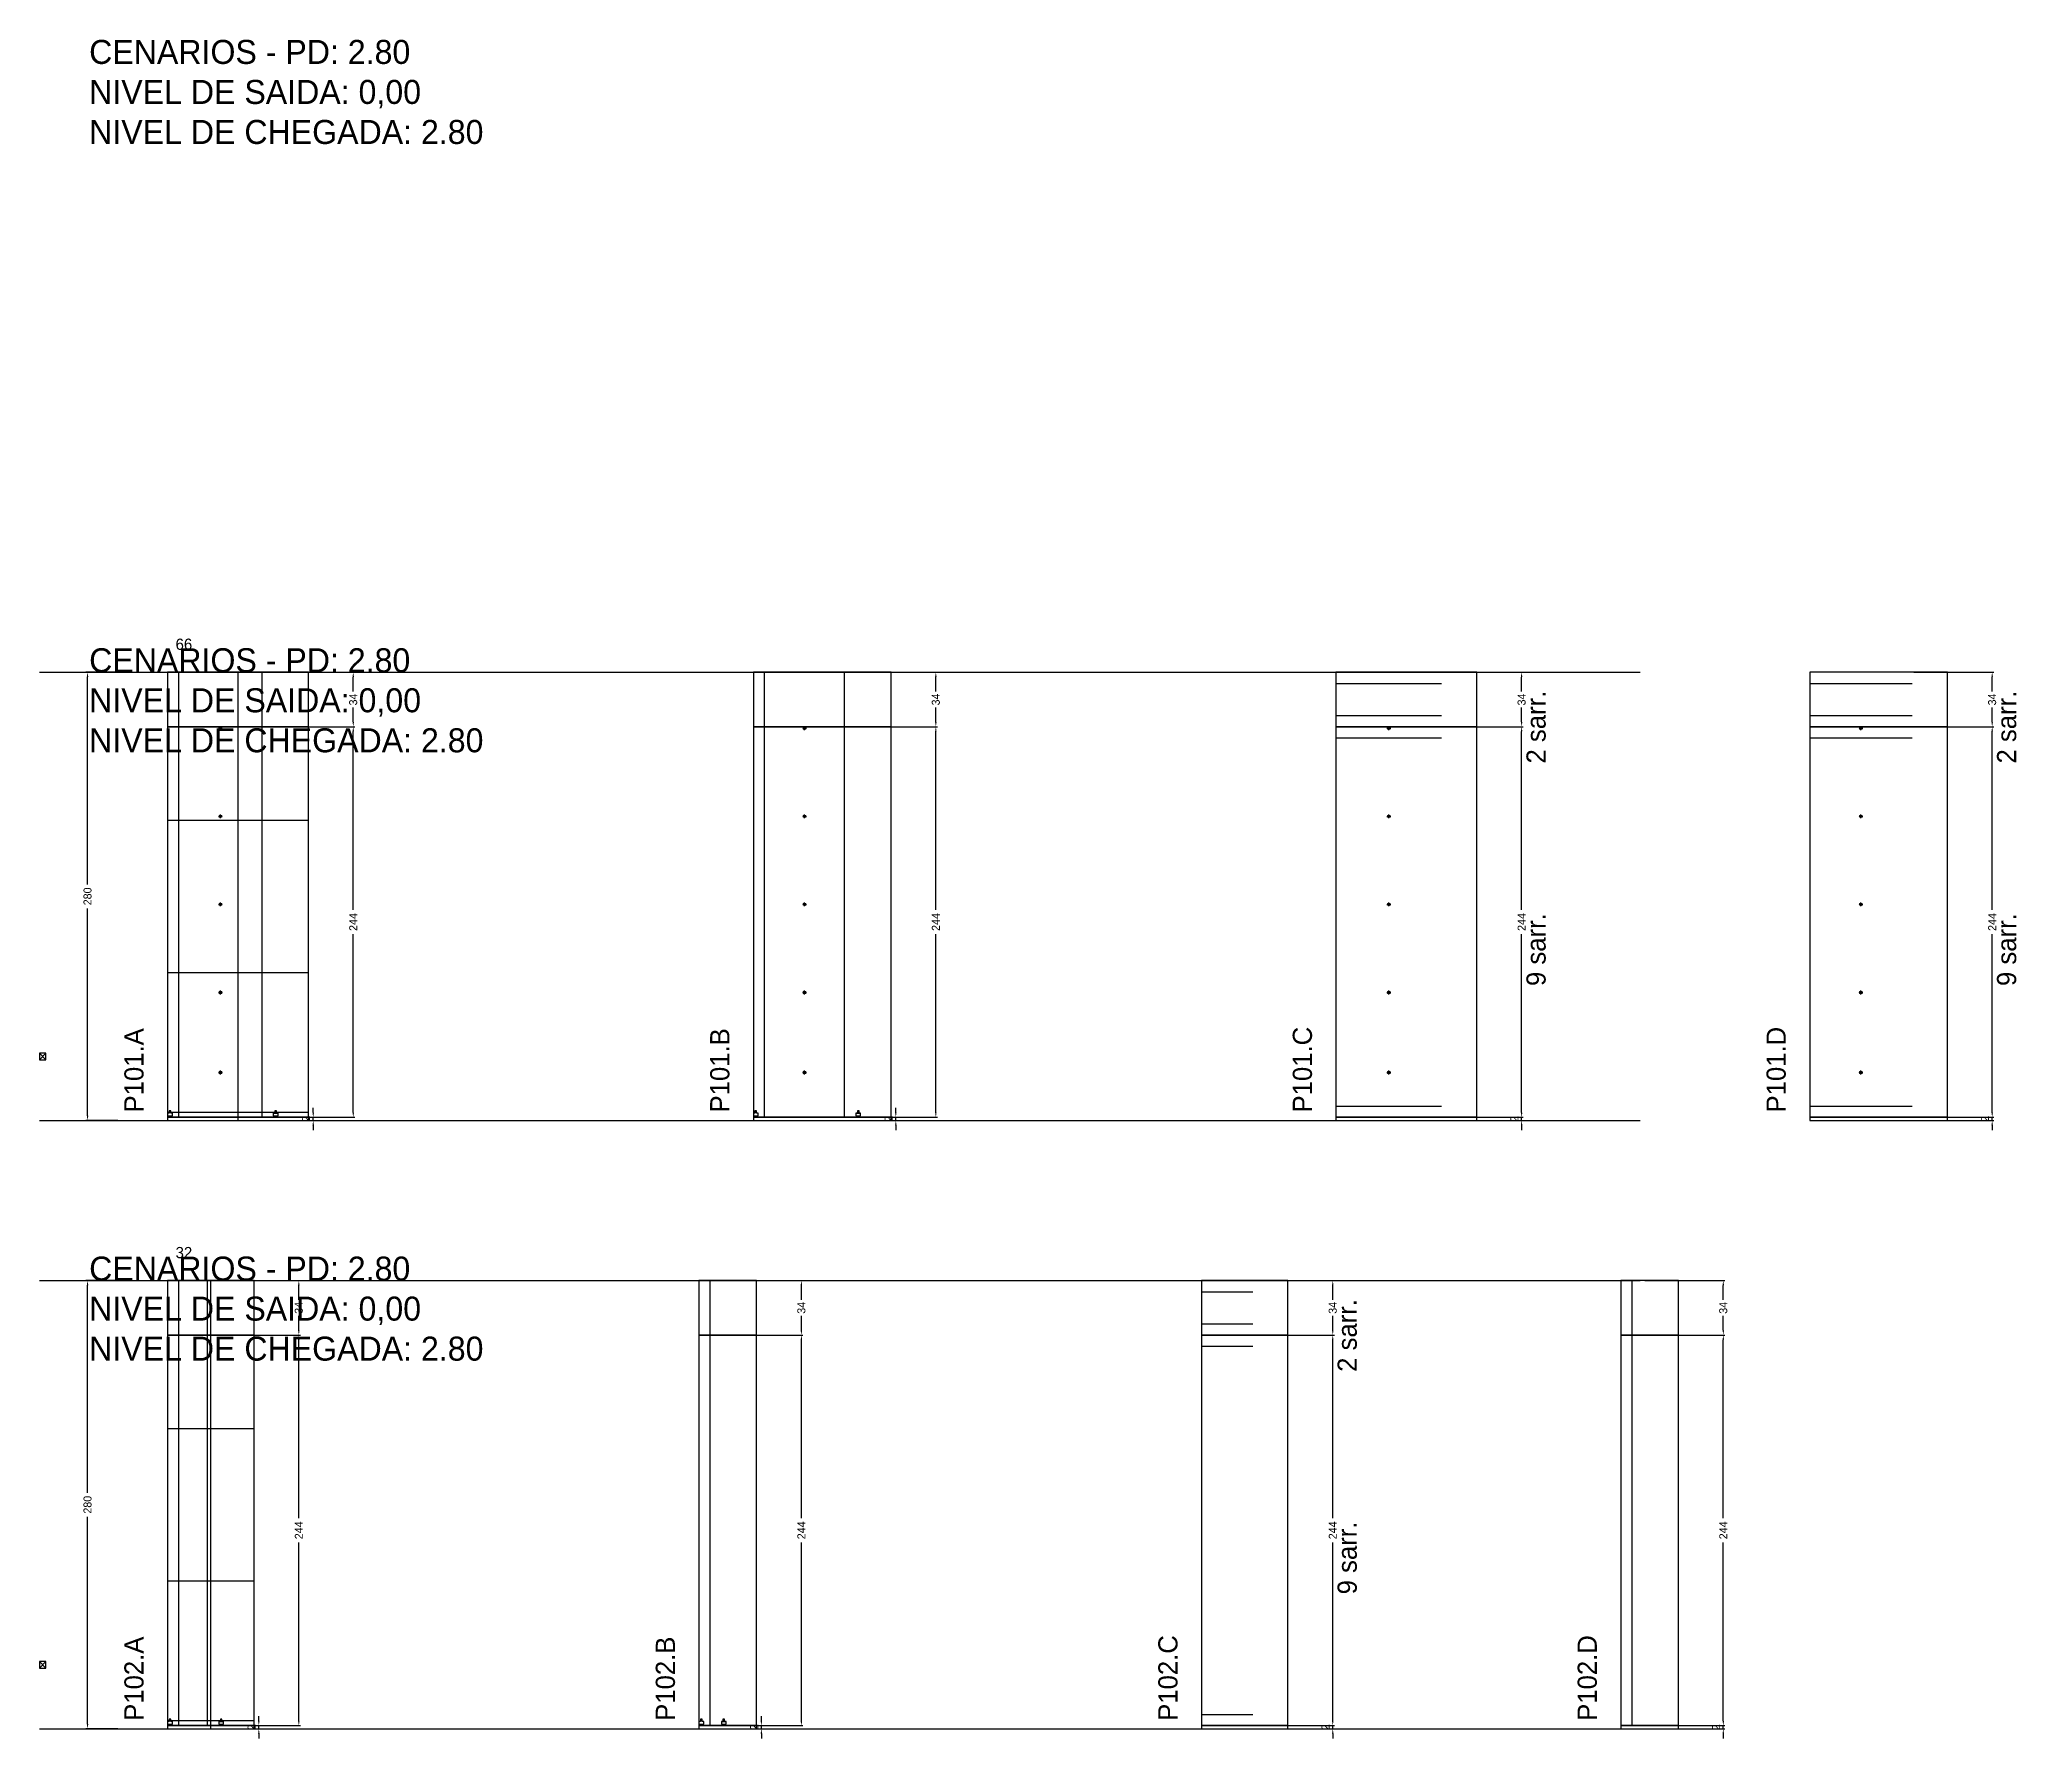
# Model space of a CAD drawing. Header units: centimetres. Extents: x -10500 to 4147, y -7606 to 295.
# Drawn here: x -7000 to -5765, y -766 to 295 of the extents above; entities that cross this region are included whole.
import ezdxf

# ---------------------------------------------------------------- set-up
doc = ezdxf.new("R2010")
doc.units = ezdxf.units.CM
doc.linetypes.add('DASHED', pattern=[2, -2])
for name, color, linetype in [('COTA', 241, 'Continuous'), ('COTAS FURACAO', 16, 'Continuous'), ('Madeira', 30, 'Continuous'), ('NOMENCLATURA', 7, 'Continuous'), ('Nível', 160, 'Continuous'), ('Painéis', 200, 'Continuous'), ('Perfil Metálico', 150, 'Continuous'), ('SARR_2.2x7', 40, 'Continuous'), ('SARRAFO DE PRESSAO', 200, 'Continuous'), ('texto', 7, 'Continuous')]:
    doc.layers.add(name, color=color, linetype=linetype)
doc.dimstyles.new('PAINEL-NOVA', dxfattribs={"dimtxt": 5, "dimasz": 3, "dimexe": 1, "dimexo": 1, "dimgap": 1, "dimtad": 1, "dimcen": 2.5, "dimazin": 3, "dimtfac": 1, "dimtmove": 0, "dimatfit": 3})

# ---------------------------------------------------------------- blocks, each defined once
blk = doc.blocks.new('_CLOSEDFILLED')
at = {"color": 0, "linetype": 'BYBLOCK'}
blk.add_solid([(-1, 0.16), (0, 0), (-1, -0.16)], dxfattribs=at)
blk = doc.blocks.new('*D1')
for p, q in [((-6951, -100), (-6971, -100)), ((-6970, -232.5), (-6970, -103)), ((-6970, -377), (-6970, -247.5)), ((-6951, -380), (-6971, -380))]:
    blk.add_line(p, q)
at = {"layer": 'Defpoints'}
for p in [(-6950, -100), (-6970, -380), (-6950, -380)]:
    blk.add_point(p, dxfattribs=at)
at = {"layer": 'COTA', "xscale": 3, "yscale": 3}
for p, rotation in [((-6970, -100), 90), ((-6970, -380), 270)]:
    blk.add_blockref('_CLOSEDFILLED', p, dxfattribs=dict(at, rotation=rotation))
at = {"layer": 'COTA', "insert": (-6970, -240), "char_height": 5, "attachment_point": 5, "rotation": 90}
blk.add_mtext('280', dxfattribs=at)
blk = doc.blocks.new('MULDURA')
at = {"layer": 'Paineis'}
for p, q in [((0, 0), (4, 4)), ((4, 0), (0, 4))]:
    blk.add_line(p, q, dxfattribs=at)
blk.add_lwpolyline([(0, 0), (4, 0), (4, 4), (0, 4)], close=True, dxfattribs=at)
blk = doc.blocks.new('*D3')
for p, q in [((-6853, -134), (-6803, -134)), ((-6804, -248.5), (-6804, -137)), ((-6804, -375), (-6804, -263.5)), ((-6853, -378), (-6803, -378))]:
    blk.add_line(p, q)
at = {"layer": 'Defpoints'}
for p in [(-6854, -134), (-6854, -378), (-6804, -378)]:
    blk.add_point(p, dxfattribs=at)
at = {"layer": 'COTA', "xscale": 3, "yscale": 3}
for p, rotation in [((-6804, -134), 90), ((-6804, -378), 270)]:
    blk.add_blockref('_CLOSEDFILLED', p, dxfattribs=dict(at, rotation=rotation))
at = {"layer": 'COTA', "insert": (-6804, -256), "char_height": 5, "attachment_point": 5, "rotation": 90}
blk.add_mtext('244', dxfattribs=at)
blk = doc.blocks.new('*D4')
for p, q in [((-6853, -100), (-6803, -100)), ((-6804, -112), (-6804, -103)), ((-6804, -131), (-6804, -122)), ((-6853, -134), (-6803, -134))]:
    blk.add_line(p, q)
at = {"layer": 'Defpoints'}
for p in [(-6854, -100), (-6854, -134), (-6804, -134)]:
    blk.add_point(p, dxfattribs=at)
at = {"layer": 'COTA', "xscale": 3, "yscale": 3}
for p, rotation in [((-6804, -100), 90), ((-6804, -134), 270)]:
    blk.add_blockref('_CLOSEDFILLED', p, dxfattribs=dict(at, rotation=rotation))
at = {"layer": 'COTA', "insert": (-6804, -117), "char_height": 5, "attachment_point": 5, "rotation": 90}
blk.add_mtext('34', dxfattribs=at)
blk = doc.blocks.new('SLIPTEE')
at = {"layer": 'Paineis'}
blk.add_lwpolyline([(0, 0), (3, 0), (3, 1.5), (2, 1.5), (2, 3), (1, 3), (1, 1.5), (0, 1.5)], close=True, dxfattribs=at)
blk = doc.blocks.new('SLIPTDD')
at = {"layer": 'Paineis'}
blk.add_line((0, 1.5), (3, 1.5), dxfattribs=at)
blk.add_lwpolyline([(0, 0), (3, 0), (3, 1.5), (2, 1.5), (2, 3), (1, 3), (1, 1.5), (0, 1.5)], close=True, dxfattribs=at)
blk = doc.blocks.new('furacao')
at = {"layer": 'COTAS FURACAO'}
for p, q in [((-1.2, 0), (1.2, 0)), ((0, -1.2), (0, 1.2))]:
    blk.add_line(p, q, dxfattribs=at)
blk.add_circle((0, 0), 0.8, dxfattribs=at)
blk = doc.blocks.new('*D6')
for p, q in [((-6489, -134), (-6439, -134)), ((-6440, -248.5), (-6440, -137)), ((-6440, -375), (-6440, -263.5)), ((-6489, -378), (-6439, -378))]:
    blk.add_line(p, q)
at = {"layer": 'Defpoints'}
for p in [(-6490, -134), (-6490, -378), (-6440, -378)]:
    blk.add_point(p, dxfattribs=at)
at = {"layer": 'COTA', "xscale": 3, "yscale": 3}
for p, rotation in [((-6440, -134), 90), ((-6440, -378), 270)]:
    blk.add_blockref('_CLOSEDFILLED', p, dxfattribs=dict(at, rotation=rotation))
at = {"layer": 'COTA', "insert": (-6440, -256), "char_height": 5, "attachment_point": 5, "rotation": 90}
blk.add_mtext('244', dxfattribs=at)
blk = doc.blocks.new('*D7')
for p, q in [((-6489, -100), (-6439, -100)), ((-6440, -112), (-6440, -103)), ((-6440, -131), (-6440, -122)), ((-6489, -134), (-6439, -134))]:
    blk.add_line(p, q)
at = {"layer": 'Defpoints'}
for p in [(-6490, -100), (-6490, -134), (-6440, -134)]:
    blk.add_point(p, dxfattribs=at)
at = {"layer": 'COTA', "xscale": 3, "yscale": 3}
for p, rotation in [((-6440, -100), 90), ((-6440, -134), 270)]:
    blk.add_blockref('_CLOSEDFILLED', p, dxfattribs=dict(at, rotation=rotation))
at = {"layer": 'COTA', "insert": (-6440, -117), "char_height": 5, "attachment_point": 5, "rotation": 90}
blk.add_mtext('34', dxfattribs=at)
blk = doc.blocks.new('*D9')
for p, q in [((-6123, -134), (-6073, -134)), ((-6074, -248.5), (-6074, -137)), ((-6074, -375), (-6074, -263.5)), ((-6123, -378), (-6073, -378))]:
    blk.add_line(p, q)
at = {"layer": 'Defpoints'}
for p in [(-6124, -134), (-6124, -378), (-6074, -378)]:
    blk.add_point(p, dxfattribs=at)
at = {"layer": 'COTA', "xscale": 3, "yscale": 3}
for p, rotation in [((-6074, -134), 90), ((-6074, -378), 270)]:
    blk.add_blockref('_CLOSEDFILLED', p, dxfattribs=dict(at, rotation=rotation))
at = {"layer": 'COTA', "insert": (-6074, -256), "char_height": 5, "attachment_point": 5, "rotation": 90}
blk.add_mtext('244', dxfattribs=at)
blk = doc.blocks.new('*D10')
for p, q in [((-6123, -100), (-6073, -100)), ((-6074, -112), (-6074, -103)), ((-6074, -131), (-6074, -122)), ((-6123, -134), (-6073, -134))]:
    blk.add_line(p, q)
at = {"layer": 'Defpoints'}
for p in [(-6124, -100), (-6124, -134), (-6074, -134)]:
    blk.add_point(p, dxfattribs=at)
at = {"layer": 'COTA', "xscale": 3, "yscale": 3}
for p, rotation in [((-6074, -100), 90), ((-6074, -134), 270)]:
    blk.add_blockref('_CLOSEDFILLED', p, dxfattribs=dict(at, rotation=rotation))
at = {"layer": 'COTA', "insert": (-6074, -117), "char_height": 5, "attachment_point": 5, "rotation": 90}
blk.add_mtext('34', dxfattribs=at)
blk = doc.blocks.new('*D12')
for p, q in [((-5829, -134), (-5779, -134)), ((-5780, -248.5), (-5780, -137)), ((-5780, -375), (-5780, -263.5)), ((-5829, -378), (-5779, -378))]:
    blk.add_line(p, q)
at = {"layer": 'Defpoints'}
for p in [(-5830, -134), (-5830, -378), (-5780, -378)]:
    blk.add_point(p, dxfattribs=at)
at = {"layer": 'COTA', "xscale": 3, "yscale": 3}
for p, rotation in [((-5780, -134), 90), ((-5780, -378), 270)]:
    blk.add_blockref('_CLOSEDFILLED', p, dxfattribs=dict(at, rotation=rotation))
at = {"layer": 'COTA', "insert": (-5780, -256), "char_height": 5, "attachment_point": 5, "rotation": 90}
blk.add_mtext('244', dxfattribs=at)
blk = doc.blocks.new('*D13')
for p, q in [((-5829, -100), (-5779, -100)), ((-5780, -112), (-5780, -103)), ((-5780, -131), (-5780, -122)), ((-5829, -134), (-5779, -134))]:
    blk.add_line(p, q)
at = {"layer": 'Defpoints'}
for p in [(-5830, -100), (-5830, -134), (-5780, -134)]:
    blk.add_point(p, dxfattribs=at)
at = {"layer": 'COTA', "xscale": 3, "yscale": 3}
for p, rotation in [((-5780, -100), 90), ((-5780, -134), 270)]:
    blk.add_blockref('_CLOSEDFILLED', p, dxfattribs=dict(at, rotation=rotation))
at = {"layer": 'COTA', "insert": (-5780, -117), "char_height": 5, "attachment_point": 5, "rotation": 90}
blk.add_mtext('34', dxfattribs=at)
blk = doc.blocks.new('*D27')
for p, q in [((-6951, -480), (-6971, -480)), ((-6970, -612.5), (-6970, -483)), ((-6970, -757), (-6970, -627.5)), ((-6951, -760), (-6971, -760))]:
    blk.add_line(p, q)
at = {"layer": 'Defpoints'}
for p in [(-6950, -480), (-6970, -760), (-6950, -760)]:
    blk.add_point(p, dxfattribs=at)
at = {"layer": 'COTA', "xscale": 3, "yscale": 3}
for p, rotation in [((-6970, -480), 90), ((-6970, -760), 270)]:
    blk.add_blockref('_CLOSEDFILLED', p, dxfattribs=dict(at, rotation=rotation))
at = {"layer": 'COTA', "insert": (-6970, -620), "char_height": 5, "attachment_point": 5, "rotation": 90}
blk.add_mtext('280', dxfattribs=at)
blk = doc.blocks.new('*D29')
for p, q in [((-6887, -514), (-6837, -514)), ((-6838, -628.5), (-6838, -517)), ((-6838, -755), (-6838, -643.5)), ((-6887, -758), (-6837, -758))]:
    blk.add_line(p, q)
at = {"layer": 'Defpoints'}
for p in [(-6888, -514), (-6888, -758), (-6838, -758)]:
    blk.add_point(p, dxfattribs=at)
at = {"layer": 'COTA', "xscale": 3, "yscale": 3}
for p, rotation in [((-6838, -514), 90), ((-6838, -758), 270)]:
    blk.add_blockref('_CLOSEDFILLED', p, dxfattribs=dict(at, rotation=rotation))
at = {"layer": 'COTA', "insert": (-6838, -636), "char_height": 5, "attachment_point": 5, "rotation": 90}
blk.add_mtext('244', dxfattribs=at)
blk = doc.blocks.new('*D30')
for p, q in [((-6887, -480), (-6837, -480)), ((-6838, -492), (-6838, -483)), ((-6838, -511), (-6838, -502)), ((-6887, -514), (-6837, -514))]:
    blk.add_line(p, q)
at = {"layer": 'Defpoints'}
for p in [(-6888, -480), (-6888, -514), (-6838, -514)]:
    blk.add_point(p, dxfattribs=at)
at = {"layer": 'COTA', "xscale": 3, "yscale": 3}
for p, rotation in [((-6838, -480), 90), ((-6838, -514), 270)]:
    blk.add_blockref('_CLOSEDFILLED', p, dxfattribs=dict(at, rotation=rotation))
at = {"layer": 'COTA', "insert": (-6838, -497), "char_height": 5, "attachment_point": 5, "rotation": 90}
blk.add_mtext('34', dxfattribs=at)
blk = doc.blocks.new('*D32')
for p, q in [((-6573, -514), (-6523, -514)), ((-6524, -628.5), (-6524, -517)), ((-6524, -755), (-6524, -643.5)), ((-6573, -758), (-6523, -758))]:
    blk.add_line(p, q)
at = {"layer": 'Defpoints'}
for p in [(-6574, -514), (-6574, -758), (-6524, -758)]:
    blk.add_point(p, dxfattribs=at)
at = {"layer": 'COTA', "xscale": 3, "yscale": 3}
for p, rotation in [((-6524, -514), 90), ((-6524, -758), 270)]:
    blk.add_blockref('_CLOSEDFILLED', p, dxfattribs=dict(at, rotation=rotation))
at = {"layer": 'COTA', "insert": (-6524, -636), "char_height": 5, "attachment_point": 5, "rotation": 90}
blk.add_mtext('244', dxfattribs=at)
blk = doc.blocks.new('*D33')
for p, q in [((-6573, -480), (-6523, -480)), ((-6524, -492), (-6524, -483)), ((-6524, -511), (-6524, -502)), ((-6573, -514), (-6523, -514))]:
    blk.add_line(p, q)
at = {"layer": 'Defpoints'}
for p in [(-6574, -480), (-6574, -514), (-6524, -514)]:
    blk.add_point(p, dxfattribs=at)
at = {"layer": 'COTA', "xscale": 3, "yscale": 3}
for p, rotation in [((-6524, -480), 90), ((-6524, -514), 270)]:
    blk.add_blockref('_CLOSEDFILLED', p, dxfattribs=dict(at, rotation=rotation))
at = {"layer": 'COTA', "insert": (-6524, -497), "char_height": 5, "attachment_point": 5, "rotation": 90}
blk.add_mtext('34', dxfattribs=at)
blk = doc.blocks.new('*D35')
for p, q in [((-6241, -514), (-6191, -514)), ((-6192, -628.5), (-6192, -517)), ((-6192, -755), (-6192, -643.5)), ((-6241, -758), (-6191, -758))]:
    blk.add_line(p, q)
at = {"layer": 'Defpoints'}
for p in [(-6242, -514), (-6242, -758), (-6192, -758)]:
    blk.add_point(p, dxfattribs=at)
at = {"layer": 'COTA', "xscale": 3, "yscale": 3}
for p, rotation in [((-6192, -514), 90), ((-6192, -758), 270)]:
    blk.add_blockref('_CLOSEDFILLED', p, dxfattribs=dict(at, rotation=rotation))
at = {"layer": 'COTA', "insert": (-6192, -636), "char_height": 5, "attachment_point": 5, "rotation": 90}
blk.add_mtext('244', dxfattribs=at)
blk = doc.blocks.new('*D36')
for p, q in [((-6241, -480), (-6191, -480)), ((-6192, -492), (-6192, -483)), ((-6192, -511), (-6192, -502)), ((-6241, -514), (-6191, -514))]:
    blk.add_line(p, q)
at = {"layer": 'Defpoints'}
for p in [(-6242, -480), (-6242, -514), (-6192, -514)]:
    blk.add_point(p, dxfattribs=at)
at = {"layer": 'COTA', "xscale": 3, "yscale": 3}
for p, rotation in [((-6192, -480), 90), ((-6192, -514), 270)]:
    blk.add_blockref('_CLOSEDFILLED', p, dxfattribs=dict(at, rotation=rotation))
at = {"layer": 'COTA', "insert": (-6192, -497), "char_height": 5, "attachment_point": 5, "rotation": 90}
blk.add_mtext('34', dxfattribs=at)
blk = doc.blocks.new('*D38')
for p, q in [((-5997, -514), (-5947, -514)), ((-5948, -628.5), (-5948, -517)), ((-5948, -755), (-5948, -643.5)), ((-5997, -758), (-5947, -758))]:
    blk.add_line(p, q)
at = {"layer": 'Defpoints'}
for p in [(-5998, -514), (-5998, -758), (-5948, -758)]:
    blk.add_point(p, dxfattribs=at)
at = {"layer": 'COTA', "xscale": 3, "yscale": 3}
for p, rotation in [((-5948, -514), 90), ((-5948, -758), 270)]:
    blk.add_blockref('_CLOSEDFILLED', p, dxfattribs=dict(at, rotation=rotation))
at = {"layer": 'COTA', "insert": (-5948, -636), "char_height": 5, "attachment_point": 5, "rotation": 90}
blk.add_mtext('244', dxfattribs=at)
blk = doc.blocks.new('*D39')
for p, q in [((-5997, -480), (-5947, -480)), ((-5948, -492), (-5948, -483)), ((-5948, -511), (-5948, -502)), ((-5997, -514), (-5947, -514))]:
    blk.add_line(p, q)
at = {"layer": 'Defpoints'}
for p in [(-5998, -480), (-5998, -514), (-5948, -514)]:
    blk.add_point(p, dxfattribs=at)
at = {"layer": 'COTA', "xscale": 3, "yscale": 3}
for p, rotation in [((-5948, -480), 90), ((-5948, -514), 270)]:
    blk.add_blockref('_CLOSEDFILLED', p, dxfattribs=dict(at, rotation=rotation))
at = {"layer": 'COTA', "insert": (-5948, -497), "char_height": 5, "attachment_point": 5, "rotation": 90}
blk.add_mtext('34', dxfattribs=at)

msp = doc.modelspace()

# ---------------------------------------------------------------- linework, layer by layer
at = {"layer": 'Madeira'}
for points in [[(-6920, -192.4), (-6832, -192.4)], [(-6920, -287.6), (-6832, -287.6)], [(-6920, -572.4), (-6866, -572.4)], [(-6920, -667.6), (-6866, -667.6)]]:
    msp.add_lwpolyline(points, dxfattribs=at)
at = {"layer": 'Nível', "linetype": 'DASHED'}
for points in [[(-7000, -100), (-6000, -100)], [(-7000, -380), (-6000, -380)], [(-7000, -480), (-6000, -480)], [(-7000, -760), (-6000, -760)]]:
    msp.add_lwpolyline(points, dxfattribs=at)
at = {"layer": 'Painéis'}
for points in [[(-6920, -134), (-6832, -134), (-6832, -100), (-6920, -100)], [(-6920, -380), (-6832, -380), (-6832, -100), (-6920, -100)], [(-6554, -134), (-6468, -134), (-6468, -100), (-6554, -100)], [(-6190, -134), (-6102, -134), (-6102, -100), (-6190, -100)], [(-5894, -134), (-5808, -134), (-5808, -100), (-5894, -100)], [(-6920, -378), (-6832, -378), (-6832, -134), (-6920, -134)], [(-6554, -378), (-6468, -378), (-6468, -134), (-6554, -134)], [(-6190, -378), (-6102, -378), (-6102, -134), (-6190, -134)], [(-5894, -378), (-5808, -378), (-5808, -134), (-5894, -134)], [(-6920, -380), (-6832, -380), (-6832, -378), (-6920, -378)], [(-6554, -380), (-6468, -380), (-6468, -378), (-6554, -378)], [(-6190, -380), (-6102, -380), (-6102, -378), (-6190, -378)], [(-5894, -380), (-5808, -380), (-5808, -378), (-5894, -378)], [(-6920, -514), (-6866, -514), (-6866, -480), (-6920, -480)], [(-6920, -760), (-6866, -760), (-6866, -480), (-6920, -480)], [(-6588, -514), (-6552, -514), (-6552, -480), (-6588, -480)], [(-6274, -514), (-6220, -514), (-6220, -480), (-6274, -480)], [(-6012, -514), (-5976, -514), (-5976, -480), (-6012, -480)], [(-6920, -758), (-6866, -758), (-6866, -514), (-6920, -514)], [(-6588, -758), (-6552, -758), (-6552, -514), (-6588, -514)], [(-6274, -758), (-6220, -758), (-6220, -514), (-6274, -514)], [(-6012, -758), (-5976, -758), (-5976, -514), (-6012, -514)], [(-6920, -760), (-6866, -760), (-6866, -758), (-6920, -758)], [(-6588, -760), (-6552, -760), (-6552, -758), (-6588, -758)], [(-6274, -760), (-6220, -760), (-6220, -758), (-6274, -758)], [(-6012, -760), (-5976, -760), (-5976, -758), (-6012, -758)]]:
    msp.add_lwpolyline(points, close=True, dxfattribs=at)
at = {"layer": 'Perfil Metálico'}
for p, q in [((-6876, -380), (-6876, -100)), ((-6893, -760), (-6893, -480))]:
    msp.add_line(p, q, dxfattribs=at)
at = {"layer": 'SARR_2.2x7'}
for points in [[(-6913, -134), (-6913, -100)], [(-6861, -134), (-6861, -100)], [(-6547, -134), (-6547, -100)], [(-6497, -134), (-6497, -100)], [(-6190, -107), (-6124, -107)], [(-5894, -107), (-5830, -107)], [(-6190, -127), (-6124, -127)], [(-5894, -127), (-5830, -127)], [(-6190, -141), (-6124, -141)], [(-5894, -141), (-5830, -141)], [(-6190, -371), (-6124, -371)], [(-5894, -371), (-5830, -371)], [(-6913, -514), (-6913, -480)], [(-6895, -514), (-6895, -480)], [(-6581, -514), (-6581, -480)], [(-6581, -514), (-6581, -480)], [(-6005, -514), (-6005, -480)], [(-6005, -514), (-6005, -480)], [(-6274, -487), (-6242, -487)], [(-6274, -507), (-6242, -507)], [(-6274, -521), (-6242, -521)], [(-6274, -751), (-6242, -751)]]:
    msp.add_lwpolyline(points, dxfattribs=at)
at = {"layer": 'SARR_2.2x7', "linetype": 'DASHED'}
for points in [[(-6913, -378), (-6913, -134)], [(-6861, -378), (-6861, -134)], [(-6547, -378), (-6547, -134)], [(-6497, -378), (-6497, -134)], [(-6913, -758), (-6913, -514)], [(-6895, -758), (-6895, -514)], [(-6581, -758), (-6581, -514)], [(-6581, -758), (-6581, -514)], [(-6005, -758), (-6005, -514)], [(-6005, -758), (-6005, -514)]]:
    msp.add_lwpolyline(points, dxfattribs=at)
at = {"layer": 'SARRAFO DE PRESSAO'}
for points in [[(-6920, -380), (-6832, -380), (-6832, -375), (-6920, -375)], [(-6920, -760), (-6866, -760), (-6866, -755), (-6920, -755)]]:
    msp.add_lwpolyline(points, close=True, dxfattribs=at)

# ---------------------------------------------------------------- block references
at = {"layer": 'COTA'}
for name, p in [('furacao', (-6887, -135)), ('furacao', (-6522, -135)), ('furacao', (-6157, -135)), ('furacao', (-5862, -135)), ('furacao', (-6887, -190)), ('furacao', (-6522, -190)), ('furacao', (-6157, -190)), ('furacao', (-5862, -190)), ('furacao', (-6887, -245)), ('furacao', (-6522, -245)), ('furacao', (-6157, -245)), ('furacao', (-5862, -245)), ('furacao', (-6887, -300)), ('furacao', (-6522, -300)), ('furacao', (-6157, -300)), ('furacao', (-5862, -300)), ('MULDURA', (-7000, -342)), ('furacao', (-6887, -350)), ('furacao', (-6522, -350)), ('furacao', (-6157, -350)), ('furacao', (-5862, -350)), ('SLIPTEE', (-6920, -377)), ('SLIPTDD', (-6854, -377)), ('SLIPTEE', (-6554, -377)), ('SLIPTDD', (-6490, -377)), ('MULDURA', (-7000, -722)), ('SLIPTEE', (-6920, -757)), ('SLIPTDD', (-6888, -757)), ('SLIPTEE', (-6588, -757)), ('SLIPTDD', (-6574, -757))]:
    msp.add_blockref(name, p, dxfattribs=at)

# ---------------------------------------------------------------- texts
at = {"layer": 'NOMENCLATURA'}
for s, p in [('CENARIOS - PD: 2.80', (-6969, 280)), ('NIVEL DE SAIDA: 0,00', (-6969, 255)), ('NIVEL DE CHEGADA: 2.80', (-6969, 230)), ('CENARIOS - PD: 2.80', (-6969, -100)), ('NIVEL DE SAIDA: 0,00', (-6969, -125)), ('NIVEL DE CHEGADA: 2.80', (-6969, -150)), ('CENARIOS - PD: 2.80', (-6969, -480)), ('NIVEL DE SAIDA: 0,00', (-6969, -505)), ('NIVEL DE CHEGADA: 2.80', (-6969, -530))]:
    msp.add_text(s, height=15, dxfattribs=at).set_placement(p)
for s, p in [('2 sarr.', (-6059, -157)), ('2 sarr.', (-5765, -157)), ('9 sarr.', (-6059, -296)), ('9 sarr.', (-5765, -296)), ('P101.A', (-6935, -375)), ('P101.B', (-6569, -375)), ('P101.C', (-6205, -375)), ('P101.D', (-5909, -375)), ('2 sarr.', (-6177, -537)), ('9 sarr.', (-6177, -676)), ('P102.A', (-6935, -755)), ('P102.B', (-6603, -755)), ('P102.C', (-6289, -755)), ('P102.D', (-6027, -755))]:
    msp.add_text(s, height=12, rotation=90, dxfattribs=at).set_placement(p)
at = {"layer": 'texto'}
for s, p in [('66', (-6915, -86)), ('32', (-6915, -466))]:
    msp.add_text(s, height=7, dxfattribs=at).set_placement(p)

# ---------------------------------------------------------------- dimensions: what is measured, and where the dimension line sits
at = {"layer": 'COTA'}
for base, p1, p2, picture, middle in [((-6970, -380), (-6950, -380), (-6950, -100), '*D1', (-6970, -240)), ((-6804, -134), (-6854, -134), (-6854, -100), '*D4', (-6804, -117)), ((-6440, -134), (-6490, -134), (-6490, -100), '*D7', (-6440, -117)), ((-6074, -134), (-6124, -134), (-6124, -100), '*D10', (-6074, -117)), ((-5780, -134), (-5830, -134), (-5830, -100), '*D13', (-5780, -117)), ((-6804, -378), (-6854, -378), (-6854, -134), '*D3', (-6804, -256)), ((-6440, -378), (-6490, -378), (-6490, -134), '*D6', (-6440, -256)), ((-6074, -378), (-6124, -378), (-6124, -134), '*D9', (-6074, -256)), ((-5780, -378), (-5830, -378), (-5830, -134), '*D12', (-5780, -256)), ((-6970, -760), (-6950, -760), (-6950, -480), '*D27', (-6970, -620)), ((-6838, -514), (-6888, -514), (-6888, -480), '*D30', (-6838, -497)), ((-6524, -514), (-6574, -514), (-6574, -480), '*D33', (-6524, -497)), ((-6192, -514), (-6242, -514), (-6242, -480), '*D36', (-6192, -497)), ((-5948, -514), (-5998, -514), (-5998, -480), '*D39', (-5948, -497)), ((-6838, -758), (-6888, -758), (-6888, -514), '*D29', (-6838, -636)), ((-6524, -758), (-6574, -758), (-6574, -514), '*D32', (-6524, -636)), ((-6192, -758), (-6242, -758), (-6242, -514), '*D35', (-6192, -636)), ((-5948, -758), (-5998, -758), (-5998, -514), '*D38', (-5948, -636))]:
    dim = msp.add_linear_dim(base=base, p1=p1, p2=p2, angle=90, dimstyle='PAINEL-NOVA', dxfattribs=at)
    dim.commit()
    dim.dimension.update_dxf_attribs({"geometry": picture, "text_midpoint": middle})
for base, p1, p2 in [((-6829, -380), (-6854, -380), (-6854, -378)), ((-6465, -380), (-6490, -380), (-6490, -378)), ((-6074, -380), (-6124, -380), (-6124, -378)), ((-5780, -380), (-5830, -380), (-5830, -378)), ((-6863, -760), (-6888, -760), (-6888, -758)), ((-6549, -760), (-6574, -760), (-6574, -758)), ((-6192, -760), (-6242, -760), (-6242, -758)), ((-5948, -760), (-5998, -760), (-5998, -758))]:
    msp.add_linear_dim(base=base, p1=p1, p2=p2, angle=90, dimstyle='PAINEL-NOVA', dxfattribs=at).render()

doc.saveas('drawing.dxf')
